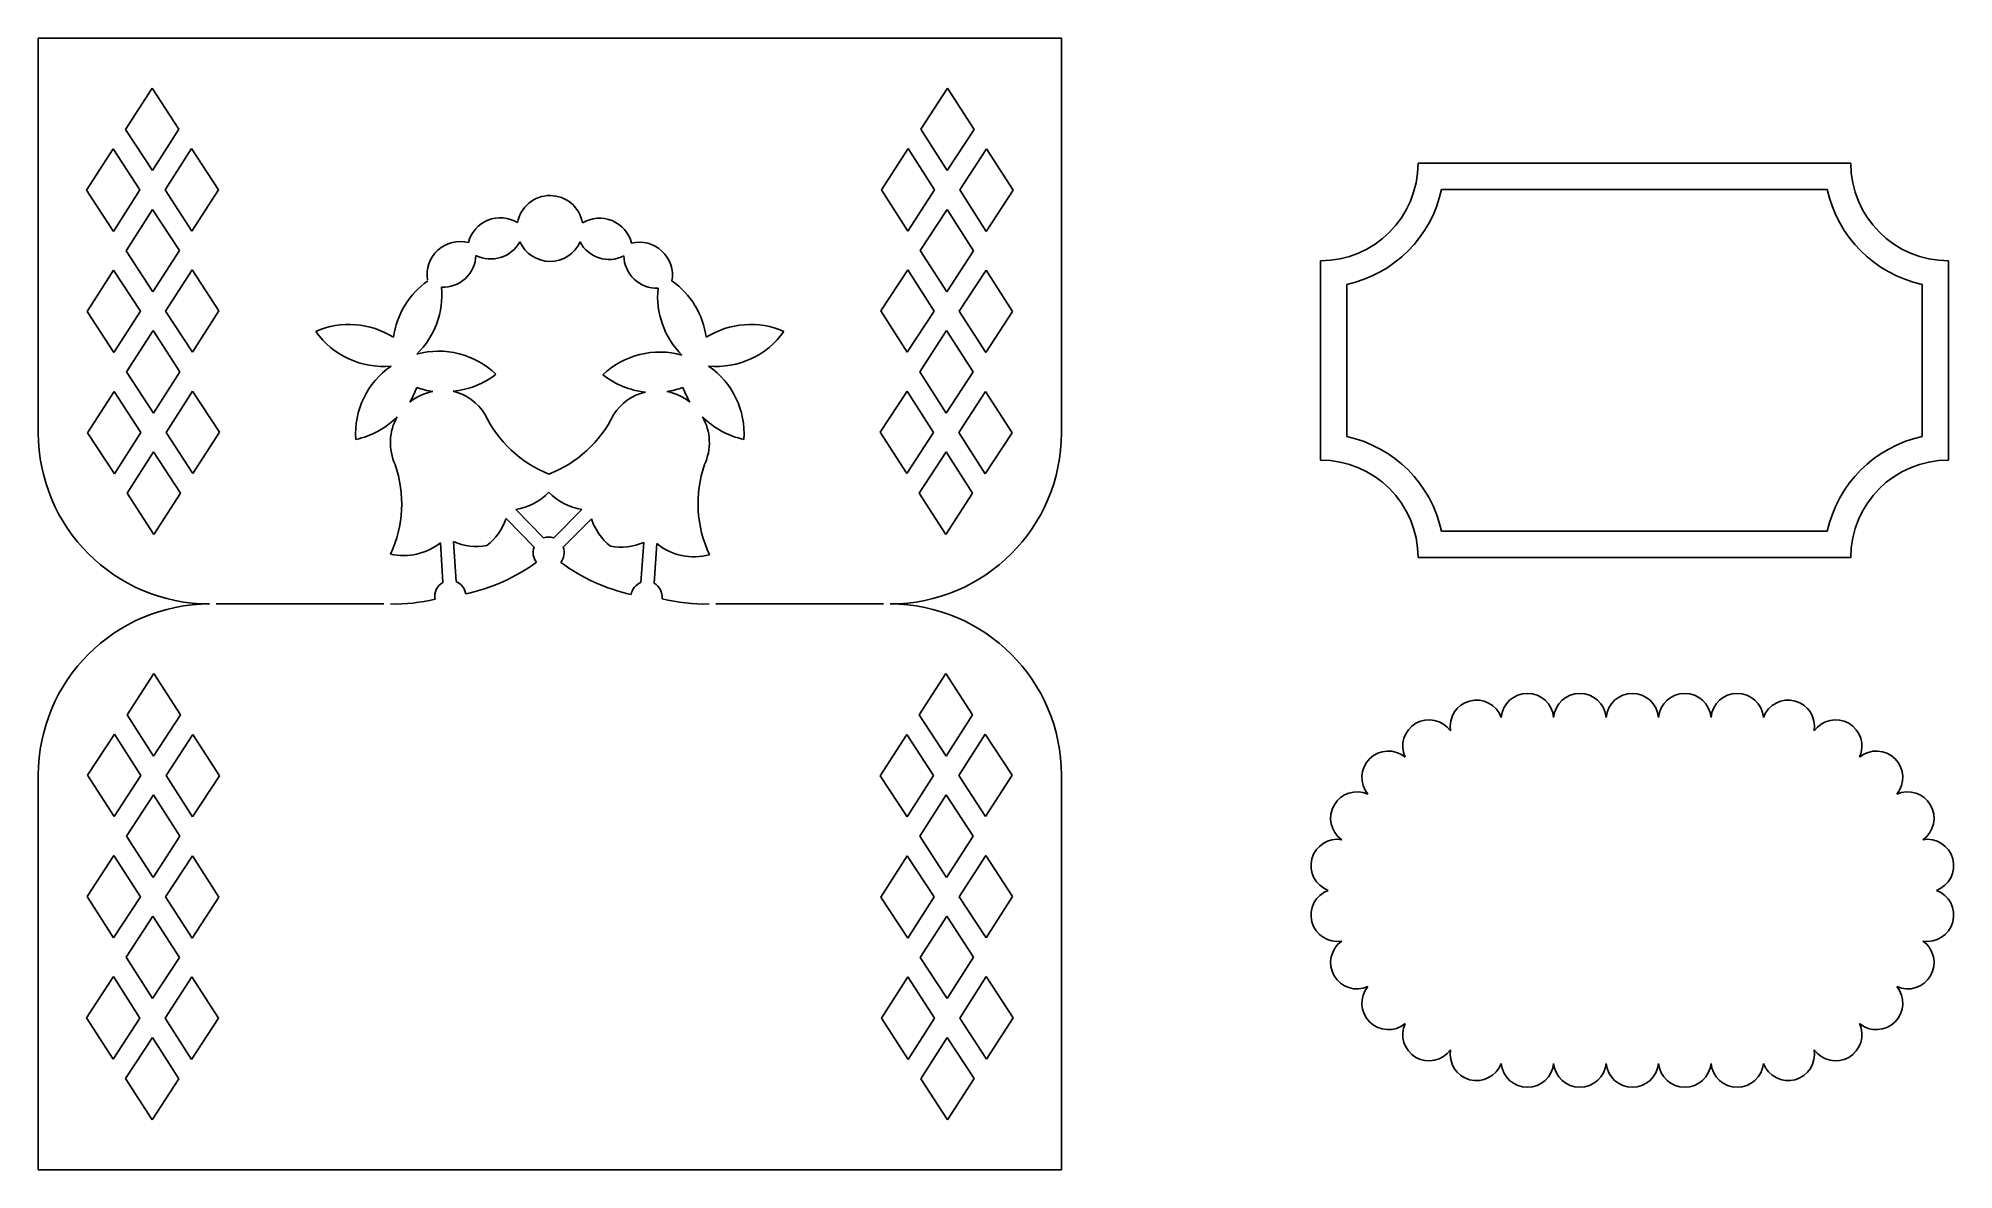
# Model space of a CAD drawing. Extents: x 341 to 487, y -227 to -141.
import ezdxf

# ---------------------------------------------------------------- set-up
doc = ezdxf.new("R2010")
doc.units = 0
doc.layers.get('0').update_dxf_attribs({"linetype": 'CONTINUOUS'})

msp = doc.modelspace()

# ---------------------------------------------------------------- linework, layer by layer
for p, q in [((341.476248, -171.278259), (341.476248, -141.332195)), ((341.476248, -141.332195), (419.155989, -141.332195)), ((419.155989, -171.278259), (419.155989, -141.332195)), ((350.113687, -145.109249), (348.102266, -148.248417)), ((350.113687, -145.109249), (352.151123, -148.231595)), ((410.518549, -145.109249), (408.481114, -148.231595)), ((410.518549, -145.109249), (412.529971, -148.248417)), ((348.102266, -148.248417), (350.139702, -151.370763)), ((350.139702, -151.370763), (352.151123, -148.231595)), ((410.492535, -151.370763), (408.481114, -148.231595)), ((412.529971, -148.248417), (410.492535, -151.370763)), ((347.155715, -149.725672), (345.144294, -152.86484)), ((347.155715, -149.725672), (349.193151, -152.848018)), ((353.109916, -149.700935), (351.098495, -152.840102)), ((353.109916, -149.700935), (355.147352, -152.823281)), ((407.52232, -149.700935), (405.484885, -152.823281)), ((407.52232, -149.700935), (409.533742, -152.840102)), ((413.476522, -149.725672), (411.439086, -152.848018)), ((413.476522, -149.725672), (415.487943, -152.86484)), ((446.235253, -150.813577), (479.091685, -150.813577)), ((347.181729, -155.987186), (345.144294, -152.86484)), ((349.193151, -152.848018), (347.181729, -155.987186)), ((353.135931, -155.962449), (351.098495, -152.840102)), ((355.147352, -152.823281), (353.135931, -155.962449)), ((405.484885, -152.823281), (407.496306, -155.962449)), ((407.496306, -155.962449), (409.533742, -152.840102)), ((411.439086, -152.848018), (413.450507, -155.987186)), ((413.450507, -155.987186), (415.487943, -152.86484)), ((448.020296, -152.813577), (477.306642, -152.813577)), ((350.151944, -154.317358), (348.140523, -157.456526)), ((350.151944, -154.317358), (352.18938, -157.439704)), ((410.480293, -154.317358), (408.442857, -157.439704)), ((410.480293, -154.317358), (412.491714, -157.456526)), ((348.140523, -157.456526), (350.177958, -160.578872)), ((350.177958, -160.578872), (352.18938, -157.439704)), ((410.454279, -160.578872), (408.442857, -157.439704)), ((412.491714, -157.456526), (410.454279, -160.578872)), ((438.823599, -158.225232), (438.823599, -173.347987)), ((486.503339, -158.225232), (486.503339, -173.347987)), ((347.193971, -158.933781), (345.18255, -162.072949)), ((347.193971, -158.933781), (349.231407, -162.056127)), ((353.148173, -158.909043), (351.136752, -162.048211)), ((353.148173, -158.909043), (355.185608, -162.03139)), ((407.484064, -158.909043), (405.446628, -162.03139)), ((407.484064, -158.909043), (409.495485, -162.048211)), ((413.438265, -158.933781), (411.40083, -162.056127)), ((413.438265, -158.933781), (415.449687, -162.072949)), ((440.823599, -160.010275), (440.823599, -171.562945)), ((484.503339, -160.010275), (484.503339, -171.562945)), ((347.219986, -165.195295), (345.18255, -162.072949)), ((349.231407, -162.056127), (347.219986, -165.195295)), ((353.174187, -165.170557), (351.136752, -162.048211)), ((355.185608, -162.03139), (353.174187, -165.170557)), ((405.446628, -162.03139), (407.45805, -165.170557)), ((407.45805, -165.170557), (409.495485, -162.048211)), ((411.40083, -162.056127), (413.412251, -165.195295)), ((413.412251, -165.195295), (415.449687, -162.072949)), ((350.1902, -163.525467), (348.178779, -166.664634)), ((350.1902, -163.525467), (352.227636, -166.647813)), ((410.442036, -163.525467), (408.404601, -166.647813)), ((410.442036, -163.525467), (412.453458, -166.664634)), ((348.178779, -166.664634), (350.216215, -169.786981)), ((350.216215, -169.786981), (352.227636, -166.647813)), ((410.416022, -169.786981), (408.404601, -166.647813)), ((412.453458, -166.664634), (410.416022, -169.786981)), ((347.232228, -168.14189), (345.220807, -171.281058)), ((347.232228, -168.14189), (349.269664, -171.264236)), ((353.186429, -168.117152), (351.175008, -171.25632)), ((353.186429, -168.117152), (355.223865, -171.239498)), ((407.445808, -168.117152), (405.408372, -171.239498)), ((407.445808, -168.117152), (409.457229, -171.25632)), ((413.400009, -168.14189), (411.362573, -171.264236)), ((413.400009, -168.14189), (415.41143, -171.281058)), ((347.258242, -174.403404), (345.220807, -171.281058)), ((349.269664, -171.264236), (347.258242, -174.403404)), ((353.212444, -174.378666), (351.175008, -171.25632)), ((355.223865, -171.239498), (353.212444, -174.378666)), ((405.408372, -171.239498), (407.419793, -174.378666)), ((407.419793, -174.378666), (409.457229, -171.25632)), ((411.362573, -171.264236), (413.373994, -174.403404)), ((413.373994, -174.403404), (415.41143, -171.281058)), ((350.228457, -172.733575), (348.217036, -175.872743)), ((350.228457, -172.733575), (352.265892, -175.855922)), ((410.40378, -172.733575), (408.366344, -175.855922)), ((410.40378, -172.733575), (412.415201, -175.872743)), ((350.254471, -178.995089), (348.217036, -175.872743)), ((350.254471, -178.995089), (352.265892, -175.855922)), ((410.377766, -178.995089), (408.366344, -175.855922)), ((410.377766, -178.995089), (412.415201, -175.872743)), ((377.728366, -177.093392), (379.836457, -179.26071)), ((382.747379, -177.114241), (380.621349, -179.263976)), ((376.998064, -177.776789), (379.119624, -179.957955)), ((383.471979, -177.803682), (381.33235, -179.967168)), ((448.020296, -178.759642), (477.306642, -178.759642)), ((372.009575, -179.624352), (372.19621, -182.642047)), ((373.006475, -179.543343), (373.194302, -182.580318)), ((387.448753, -179.603336), (387.235702, -182.638646)), ((388.444946, -179.692624), (388.233248, -182.708665)), ((446.235253, -180.759642), (479.091685, -180.759642)), ((354.976248, -184.278259), (367.715115, -184.278259)), ((405.655989, -184.278259), (392.917121, -184.278259)), ((350.254471, -189.561429), (348.217036, -192.683775)), ((350.254471, -189.561429), (352.265892, -192.700597)), ((410.377766, -189.561429), (408.366344, -192.700597)), ((410.377766, -189.561429), (412.415201, -192.683775)), ((350.228457, -195.822943), (348.217036, -192.683775)), ((350.228457, -195.822943), (352.265892, -192.700597)), ((410.40378, -195.822943), (408.366344, -192.700597)), ((410.40378, -195.822943), (412.415201, -192.683775)), ((347.258242, -194.153115), (345.220807, -197.275461)), ((349.269664, -197.292282), (347.258242, -194.153115)), ((353.212444, -194.177852), (351.175008, -197.300199)), ((355.223865, -197.31702), (353.212444, -194.177852)), ((405.408372, -197.31702), (407.419793, -194.177852)), ((407.419793, -194.177852), (409.457229, -197.300199)), ((411.362573, -197.292282), (413.373994, -194.153115)), ((413.373994, -194.153115), (415.41143, -197.275461)), ((341.476248, -197.278259), (341.476248, -227.224324)), ((347.232228, -200.414629), (345.220807, -197.275461)), ((347.232228, -200.414629), (349.269664, -197.292282)), ((353.186429, -200.439366), (351.175008, -197.300199)), ((353.186429, -200.439366), (355.223865, -197.31702)), ((407.445808, -200.439366), (405.408372, -197.31702)), ((407.445808, -200.439366), (409.457229, -197.300199)), ((413.400009, -200.414629), (411.362573, -197.292282)), ((413.400009, -200.414629), (415.41143, -197.275461)), ((419.155989, -197.278259), (419.155989, -227.224324)), ((348.178779, -201.891884), (350.216215, -198.769538)), ((350.216215, -198.769538), (352.227636, -201.908706)), ((410.416022, -198.769538), (408.404601, -201.908706)), ((412.453458, -201.891884), (410.416022, -198.769538)), ((350.1902, -205.031052), (348.178779, -201.891884)), ((350.1902, -205.031052), (352.227636, -201.908706)), ((410.442036, -205.031052), (408.404601, -201.908706)), ((410.442036, -205.031052), (412.453458, -201.891884)), ((347.219986, -203.361224), (345.18255, -206.48357)), ((349.231407, -206.500391), (347.219986, -203.361224)), ((353.174187, -203.385961), (351.136752, -206.508307)), ((355.185608, -206.525129), (353.174187, -203.385961)), ((405.446628, -206.525129), (407.45805, -203.385961)), ((407.45805, -203.385961), (409.495485, -206.508307)), ((411.40083, -206.500391), (413.412251, -203.361224)), ((413.412251, -203.361224), (415.449687, -206.48357)), ((347.193971, -209.622737), (345.18255, -206.48357)), ((347.193971, -209.622737), (349.231407, -206.500391)), ((353.148173, -209.647475), (351.136752, -206.508307)), ((407.484064, -209.647475), (409.495485, -206.508307)), ((413.438265, -209.622737), (411.40083, -206.500391)), ((413.438265, -209.622737), (415.449687, -206.48357)), ((353.148173, -209.647475), (355.185608, -206.525129)), ((407.484064, -209.647475), (405.446628, -206.525129)), ((348.140523, -211.099993), (350.177958, -207.977647)), ((350.177958, -207.977647), (352.18938, -211.116815)), ((410.454279, -207.977647), (408.442857, -211.116815)), ((412.491714, -211.099993), (410.454279, -207.977647)), ((350.151944, -214.239161), (348.140523, -211.099993)), ((350.151944, -214.239161), (352.18938, -211.116815)), ((410.480293, -214.239161), (408.442857, -211.116815)), ((410.480293, -214.239161), (412.491714, -211.099993)), ((347.181729, -212.569332), (345.144294, -215.691679)), ((349.193151, -215.7085), (347.181729, -212.569332)), ((353.135931, -212.59407), (351.098495, -215.716416)), ((355.147352, -215.733238), (353.135931, -212.59407)), ((405.484885, -215.733238), (407.496306, -212.59407)), ((407.496306, -212.59407), (409.533742, -215.716416)), ((411.439086, -215.7085), (413.450507, -212.569332)), ((413.450507, -212.569332), (415.487943, -215.691679)), ((347.155715, -218.830846), (345.144294, -215.691679)), ((347.155715, -218.830846), (349.193151, -215.7085)), ((353.109916, -218.855584), (351.098495, -215.716416)), ((353.109916, -218.855584), (355.147352, -215.733238)), ((407.52232, -218.855584), (405.484885, -215.733238)), ((407.52232, -218.855584), (409.533742, -215.716416)), ((413.476522, -218.830846), (411.439086, -215.7085)), ((413.476522, -218.830846), (415.487943, -215.691679)), ((348.102266, -220.308102), (350.139702, -217.185756)), ((350.139702, -217.185756), (352.151123, -220.324923)), ((410.492535, -217.185756), (408.481114, -220.324923)), ((412.529971, -220.308102), (410.492535, -217.185756)), ((350.113687, -223.44727), (348.102266, -220.308102)), ((350.113687, -223.44727), (352.151123, -220.324923)), ((410.518549, -223.44727), (408.481114, -220.324923)), ((410.518549, -223.44727), (412.529971, -220.308102)), ((341.476248, -227.224324), (419.155989, -227.224324))]:
    msp.add_line(p, q)
for centre, radius, start, end in [((438.823599, -150.813577), 7.411654, 270, 0), ((486.503339, -150.813577), 7.411654, 180, 270), ((380.326505, -155.767518), 2.5, 9.680301, 169.843614), ((438.823599, -150.813577), 9.411654, 282.269045, 347.730955), ((486.503339, -150.813577), 9.411654, 192.269045, 257.730955), ((376.551439, -157.45336), 2.5, 58.28487, 165.7793), ((384.087433, -157.48467), 2.5, 13.744615, 121.239045), ((373.499129, -159.258816), 2.5, 75.429725, 189.518783), ((375.839446, -155.584386), 2.5, 242.960401, 331.579951), ((380.326505, -155.767518), 2.5, 203.745756, 335.778159), ((384.81493, -155.621676), 2.5, 207.943965, 296.563514), ((387.124635, -159.315425), 2.5, 350.005132, 104.09419), ((372.204099, -157.734711), 2.5, 267.234213, 358.248624), ((388.432285, -157.802133), 2.5, 181.275291, 272.289703), ((374.67318, -164.885678), 6.288244, 125.232257, 172.192121), ((385.959056, -164.885678), 6.288244, 7.807879, 54.767743), ((365.822066, -160.812223), 6.288244, 314.477535, 5.296117), ((394.788529, -160.932549), 6.288244, 174.227874, 225.046457), ((365.080618, -169.345054), 6.288244, 57.673287, 113.797006), ((367.671629, -159.952401), 6.288244, 215.359422, 275.387874), ((395.551619, -169.345054), 6.288244, 66.202994, 122.326713), ((392.960608, -159.952401), 6.288244, 264.612126, 324.640578), ((371.860221, -171.371704), 6.288244, 46.154744, 105.046305), ((388.662856, -171.441501), 6.288244, 74.477686, 133.369248), ((371.852587, -171.375252), 6.288244, 124.819104, 183.710665), ((372.35969, -161.869691), 6.288244, 275.632162, 307.827351), ((388.242346, -161.935668), 6.288244, 231.69664, 263.891829), ((388.77965, -171.375252), 6.288244, 356.289335, 55.180896), ((364.297015, -165.697871), 6.288244, 328.808436, 340.137297), ((372.15046, -172.026967), 3.944804, 100.597117, 128.844679), ((372.389891, -161.935668), 6.288244, 249.728111, 261.173487), ((372.03643, -171.958653), 3.944804, 31.898165, 76.208532), ((388.481777, -172.026967), 3.944804, 103.315459, 147.625826), ((388.242346, -161.935668), 6.288244, 278.826513, 290.271889), ((388.481777, -172.026967), 3.944804, 51.155321, 79.402883), ((396.335222, -165.697871), 6.288244, 199.862703, 211.191564), ((364.266041, -165.632254), 6.288244, 282.038057, 315.237247), ((372.15046, -172.026967), 3.944804, 150.095548, 205.082396), ((383.634364, -165.916365), 9.149187, 205.631781, 248.283521), ((376.934442, -165.888534), 9.149187, 291.24047, 333.89221), ((396.366195, -165.632254), 6.288244, 224.762753, 257.961943), ((388.481777, -172.026967), 3.944804, 334.917604, 29.904452), ((354.476248, -171.278259), 13, 180, 270), ((406.155989, -171.278259), 13, 270, 0), ((438.823599, -180.759642), 9.411654, 12.269045, 77.730955), ((486.503339, -180.759642), 9.411654, 102.269045, 167.730955), ((359.917408, -176.650142), 9.149187, 335.187066, 18.816012), ((400.714829, -176.650142), 9.149187, 161.183988, 205.144964), ((438.823599, -180.759642), 7.411654, 0, 90), ((486.503339, -180.759642), 7.411654, 90, 180), ((377.039287, -172.707489), 4.439705, 278.928882, 316.194016), ((383.472872, -172.734214), 4.439705, 223.329975, 260.595109), ((372.793341, -176.35156), 4.439705, 308.027309, 341.275434), ((387.688397, -176.413434), 4.439705, 198.248558, 231.496683), ((369.226641, -176.165126), 4.439705, 256.921082, 308.816527), ((374.778937, -175.472796), 4.439705, 246.469976, 279.718109), ((380.224215, -180.376564), 1.181341, 159.242657, 218.488499), ((380.224215, -180.376564), 1.181341, 70.356161, 109.163056), ((380.224215, -180.376564), 1.181341, 321.039084, 20.27656), ((385.71017, -175.518204), 4.439705, 259.805883, 293.054015), ((391.256523, -176.256638), 4.439705, 230.707465, 285.361793), ((371.000315, -169.724839), 14.090407, 282.000748, 306.085953), ((389.536415, -169.801838), 14.090407, 233.437641, 257.523243), ((372.761325, -183.679453), 1.181341, 118.578854, 191.78942), ((372.761325, -183.679453), 1.181341, 8.379426, 68.499253), ((387.659533, -183.74134), 1.181341, 111.024738, 171.144565), ((387.659533, -183.74134), 1.181341, 353.518512, 60.945137), ((354.476248, -197.278259), 13, 90, 180), ((368.443272, -170.189699), 14.090407, 269.072208, 282.966535), ((392.188965, -170.189699), 14.090407, 256.222629, 270.927792), ((406.155989, -197.278259), 13, 360, 90), ((450.671574, -193.576112), 2, 20.279006, 189.720994), ((454.539123, -193.066939), 2, 5.279006, 174.720994), ((458.522157, -193.066939), 2, 5.279006, 174.720994), ((462.505191, -193.066939), 2, 5.279006, 174.720994), ((466.488225, -193.066939), 2, 5.279006, 174.720994), ((470.471259, -193.066939), 2, 5.279006, 174.720994), ((474.338808, -193.576112), 2, 350.279006, 159.720994), ((447.067592, -195.06893), 2, 35.279006, 204.720994), ((477.94279, -195.06893), 2, 335.279006, 144.720994), ((443.972783, -197.443661), 2, 50.279006, 219.720994), ((481.037599, -197.443661), 2, 320.279006, 129.720994), ((441.598052, -200.53847), 2, 65.279006, 234.720994), ((483.41233, -200.53847), 2, 305.279006, 114.720994), ((440.105234, -204.142452), 2, 80.279006, 249.720994), ((484.905148, -204.142452), 2, 290.279006, 99.720994), ((440.105234, -207.894516), 2, 110.279006, 279.720994), ((484.905148, -207.894516), 2, 260.279006, 69.720994), ((441.598052, -211.498498), 2, 125.279006, 294.720994), ((483.41233, -211.498498), 2, 245.279006, 54.720994), ((443.972783, -214.593307), 2, 140.279006, 309.720994), ((481.037599, -214.593307), 2, 230.279006, 39.720994), ((447.067592, -216.968038), 2, 155.279006, 324.720994), ((477.94279, -216.968038), 2, 215.279006, 24.720994), ((450.671574, -218.460856), 2, 170.279006, 339.720994), ((474.338808, -218.460856), 2, 200.279006, 9.720994), ((454.539123, -218.970029), 2, 185.279006, 354.720994), ((458.522157, -218.970029), 2, 185.279006, 354.720994), ((462.505191, -218.970029), 2, 185.279006, 354.720994), ((466.488225, -218.970029), 2, 185.279006, 354.720994), ((470.471259, -218.970029), 2, 185.279006, 354.720994)]:
    msp.add_arc(centre, radius, start, end)

doc.saveas('drawing.dxf')
